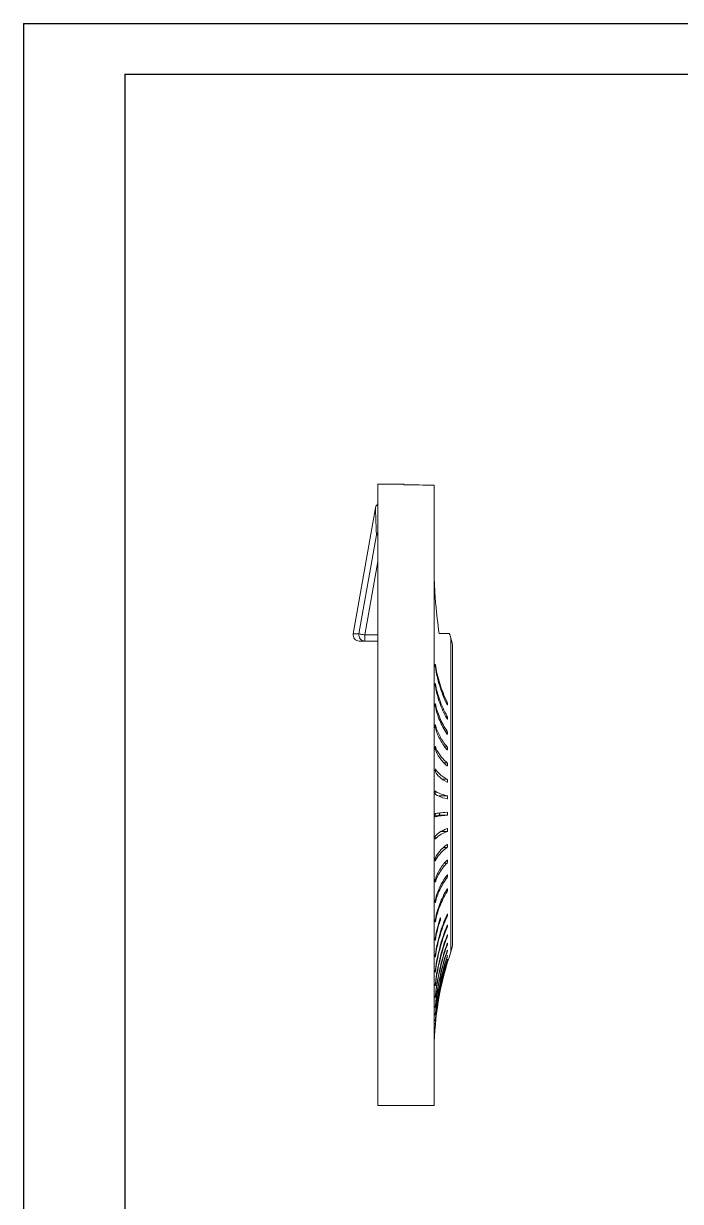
# Model space of a CAD drawing. Header units: inches. Extents: x -602 to 2189, y 557 to 1254.
# Drawn here: x -602.5 to -387, y 867.2 to 1253.9 of the extents above; entities that cross this region are included whole.
import ezdxf

# ---------------------------------------------------------------- set-up
doc = ezdxf.new("R2010")
doc.units = ezdxf.units.IN

msp = doc.modelspace()

# ---------------------------------------------------------------- linework, layer by layer
for p, q in [((-602.493, 1253.93), (382.882, 1253.93)), ((-602.493, 1253.93), (-602.493, 557.2)), ((-569.315, 1237.341), (366.293, 1237.341)), ((-569.315, 1237.341), (-569.315, 573.789))]:
    msp.add_line(p, q)
at = {"color": 7, "linetype": 'Continuous', "lineweight": 15}
for p, q in [((-477.744, 1102.656), (-486.244, 1102.656)), ((-486.244, 898.656), (-486.244, 1102.656)), ((-477.744, 1102.494), (-477.744, 1102.656)), ((-467.744, 1102.379), (-467.744, 898.656)), ((-494.31, 1053.549), (-487.011, 1094.938)), ((-487.011, 1094.938), (-487.007, 1094.961)), ((-492.459, 1053.547), (-486.724, 1086.074)), ((-490.499, 1051.201), (-490.499, 1053.201)), ((-490.499, 1051.201), (-492.34, 1051.201)), ((-486.244, 1051.201), (-490.499, 1051.201)), ((-461.744, 1048.94), (-461.744, 952.372)), ((-463.534, 1004.835), (-463.508, 1004.835)), ((-466.116, 1000.403), (-463.508, 1000.403)), ((-467.411, 993.876), (-466.142, 993.988)), ((-466.142, 993.988), (-463.534, 993.988)), ((-467.373, 925.721), (-467.292, 926.413)), ((-467.305, 926.42), (-467.367, 925.895)), ((-486.244, 898.656), (-467.744, 898.656))]:
    msp.add_line(p, q, dxfattribs=at)
at = {"color": 8, "linetype": 'Continuous', "lineweight": 15}
for p, q in [((-486.244, 1077.329), (-490.499, 1053.201)), ((-490.499, 1053.201), (-486.244, 1053.201)), ((-462.29, 949.113), (-462.29, 1052.199)), ((-467.411, 1043.461), (-467.367, 1043.461)), ((-467.407, 1037.193), (-467.367, 1037.193)), ((-467.402, 1030.575), (-467.367, 1030.575)), ((-463.882, 1031.148), (-463.508, 1031.148)), ((-463.962, 1026.483), (-463.508, 1026.483)), ((-467.396, 1023.668), (-467.367, 1023.668)), ((-464.072, 1021.569), (-463.508, 1021.569)), ((-467.387, 1016.541), (-467.367, 1016.541)), ((-464.236, 1016.454), (-463.508, 1016.454)), ((-464.511, 1011.188), (-463.508, 1011.188)), ((-467.378, 1009.26), (-467.367, 1009.26)), ((-465.047, 1005.82), (-463.508, 1005.82)), ((-467.38, 1001.897), (-467.367, 1001.897)), ((-465.57, 988.635), (-463.534, 988.635)), ((-464.732, 983.397), (-463.534, 983.397)), ((-464.339, 978.325), (-463.534, 978.325)), ((-464.126, 973.468), (-463.534, 973.468)), ((-463.992, 968.872), (-463.534, 968.872)), ((-467.403, 965.394), (-467.373, 965.394)), ((-466.013, 959.412), (-465.78, 959.412)), ((-463.826, 960.637), (-463.534, 960.637)), ((-467.407, 959.045), (-467.373, 959.045)), ((-463.769, 957.078), (-463.534, 957.078)), ((-467.411, 953.096), (-467.373, 953.096)), ((-463.722, 953.937), (-463.534, 953.937)), ((-467.413, 947.604), (-467.373, 947.604)), ((-463.682, 951.246), (-463.534, 951.246)), ((-463.646, 949.029), (-463.534, 949.029)), ((-467.412, 942.622), (-467.373, 942.622)), ((-467.411, 938.198), (-467.373, 938.198)), ((-467.407, 934.374), (-467.373, 934.374)), ((-467.403, 931.186), (-467.373, 931.186))]:
    msp.add_line(p, q, dxfattribs=at)
at = {"color": 8, "linetype": 'Continuous', "lineweight": 15, "flags": 128}
msp.add_lwpolyline([(-486.244, 1085.989), (-486.333, 1086.005), (-486.524, 1086.038), (-486.656, 1086.062), (-486.724, 1086.074)], dxfattribs=at)
at = {"color": 7, "linetype": 'Continuous', "lineweight": 15, "flags": 128}
for points in [[(-494.31, 1053.549), (-494.104, 1053.548), (-493.487, 1053.548), (-492.459, 1053.547)], [(-492.459, 1053.547), (-492.392, 1053.535), (-492.26, 1053.512), (-492.068, 1053.478), (-491.823, 1053.435), (-491.534, 1053.384), (-491.209, 1053.326), (-490.86, 1053.265), (-490.499, 1053.201)], [(-467.379, 1016.554), (-467.382, 1016.558), (-467.395, 1016.518), (-467.405, 1016.427), (-467.411, 1016.294), (-467.413, 1016.134), (-467.41, 1015.967), (-467.402, 1015.81), (-467.391, 1015.681), (-467.377, 1015.594), (-467.373, 1015.577), (-467.373, 1015.577)]]:
    msp.add_lwpolyline(points, dxfattribs=at)
at = {"color": 8, "linetype": 'Continuous', "lineweight": 15}
for centre, radius, start, end in [((-485.043, 1094.591), 1.999, 126.9405, 169.99857), ((-484.995, 1085.678), 1.773, 134.77146, 167.11856)]:
    msp.add_arc(centre, radius, start, end, dxfattribs=at)
at = {"color": 7, "linetype": 'Continuous', "lineweight": 15}
for centre, radius, start, end in [((-485.038, 1094.614), 2, 127.09729, 170), ((-492.34, 1053.201), 2, 170, 270), ((-490.493, 1053.198), 1.997, 169.94699, 269.83344), ((-367.41, 1084.906), 100.36, 198.11504, 199.02021), ((-471.744, 1048.94), 10, 0, 19.02021), ((-465.248, 1008.772), 2.182, 167.05437, 193.15508), ((-471.744, 952.372), 10, 340.97979, 0), ((-367.41, 916.406), 100.36, 160.97979, 178.16854)]:
    msp.add_arc(centre, radius, start, end, dxfattribs=at)
msp.add_ellipse((-510.354, 1000.656), major_axis=(578.471, 0), ratio=0.176327, start_param=1.49707, end_param=1.5143939, dxfattribs=at)
for points, knots in [([(-486.724, 1086.074), (-486.747, 1086.772), (-486.77, 1087.43), (-486.814, 1088.667), (-486.836, 1089.246), (-486.897, 1090.852), (-486.933, 1091.754), (-486.988, 1093.229), (-487.008, 1093.802), (-487.026, 1094.62), (-487.025, 1094.864), (-487.011, 1094.938)], [0, 0, 0, 0, 0.125, 0.125, 0.25, 0.25, 0.5, 0.5, 0.75, 0.75, 1, 1, 1, 1]), ([(-466.121, 1053.701), (-466.587, 1056.864), (-466.968, 1060.042), (-467.314, 1064.036), (-467.409, 1065.236), (-467.501, 1066.639), (-467.543, 1067.342), (-467.563, 1067.693), (-467.572, 1067.869), (-467.576, 1067.944), (-467.579, 1067.994), (-467.58, 1068.021), (-467.66, 1069.537), (-467.715, 1071.027), (-467.744, 1072.515)], [0, 0, 0, 0, 0.5, 0.5, 0.625, 0.6875, 0.71875, 0.734375, 0.7421875, 0.7460937, 0.7460937, 0.75, 0.75, 1, 1, 1, 1]), ([(-462.795, 1053.701), (-462.795, 1053.701), (-462.899, 1053.701), (-463.283, 1053.701), (-463.562, 1053.701), (-464.22, 1053.701), (-464.599, 1053.701), (-465.369, 1053.701), (-465.761, 1053.701), (-466.121, 1053.701)], [0, 0, 0, 0, 0.25, 0.25, 0.5, 0.5, 0.75, 0.75, 1, 1, 1, 1]), ([(-467.394, 1043.566), (-467.395, 1043.566), (-467.399, 1043.576), (-467.406, 1043.542), (-467.412, 1043.461), (-467.414, 1043.331), (-467.411, 1043.172), (-467.403, 1043.002), (-467.391, 1042.839), (-467.381, 1042.732), (-467.374, 1042.685), (-467.373, 1042.673)], [0, 0, 0, 0, 0.0053867, 0.1420229, 0.2781789, 0.4138867, 0.5493459, 0.6848443, 0.8206527, 0.9569332, 1, 1, 1, 1]), ([(-467.373, 1042.673), (-467.07, 1040.581), (-466.598, 1038.509), (-465.318, 1034.405), (-464.511, 1032.372), (-463.534, 1030.36)], [0, 0, 0, 0, 0.5, 0.5, 1, 1, 1, 1]), ([(-463.508, 1031.148), (-464.489, 1033.16), (-465.3, 1035.192), (-466.586, 1039.297), (-467.062, 1041.369), (-467.367, 1043.461)], [0, 0, 0, 0, 0.5, 0.5, 1, 1, 1, 1]), ([(-467.39, 1037.265), (-467.392, 1037.267), (-467.398, 1037.274), (-467.406, 1037.228), (-467.412, 1037.131), (-467.414, 1036.991), (-467.411, 1036.827), (-467.403, 1036.657), (-467.391, 1036.5), (-467.381, 1036.4), (-467.374, 1036.359), (-467.373, 1036.349)], [0, 0, 0, 0, 0.0432607, 0.1746981, 0.305667, 0.4362098, 0.5665112, 0.6968514, 0.8274905, 0.9585856, 1, 1, 1, 1]), ([(-463.508, 1026.483), (-464.489, 1028.233), (-465.3, 1030.001), (-466.586, 1033.571), (-467.062, 1035.373), (-467.367, 1037.193)], [0, 0, 0, 0, 0.5, 0.5, 1, 1, 1, 1]), ([(-467.373, 1036.349), (-467.07, 1034.529), (-466.598, 1032.727), (-465.318, 1029.157), (-464.511, 1027.389), (-463.534, 1025.638)], [0, 0, 0, 0, 0.5, 0.5, 1, 1, 1, 1]), ([(-467.387, 1030.621), (-467.389, 1030.622), (-467.397, 1030.623), (-467.406, 1030.562), (-467.412, 1030.451), (-467.414, 1030.302), (-467.411, 1030.134), (-467.403, 1029.966), (-467.391, 1029.816), (-467.381, 1029.725), (-467.374, 1029.69), (-467.373, 1029.682)], [0, 0, 0, 0, 0.0785524, 0.2051438, 0.3312849, 0.4570117, 0.5825092, 0.7080439, 0.8338644, 0.9601222, 1, 1, 1, 1]), ([(-467.373, 1029.682), (-467.07, 1028.152), (-466.598, 1026.636), (-465.318, 1023.634), (-464.511, 1022.148), (-463.534, 1020.676)], [0, 0, 0, 0, 0.5, 0.5, 1, 1, 1, 1]), ([(-463.508, 1021.569), (-464.489, 1023.04), (-465.3, 1024.527), (-466.586, 1027.529), (-467.062, 1029.044), (-467.367, 1030.575)], [0, 0, 0, 0, 0.5, 0.5, 1, 1, 1, 1]), ([(-463.534, 1030.36), (-463.496, 1030.28), (-463.456, 1030.243), (-463.394, 1030.271), (-463.373, 1030.34), (-463.365, 1030.549), (-463.379, 1030.688), (-463.432, 1030.95), (-463.469, 1031.068), (-463.508, 1031.148)], [0, 0, 0, 0, 0.25, 0.25, 0.5, 0.5, 0.75, 0.75, 1, 1, 1, 1]), ([(-463.534, 1025.638), (-463.496, 1025.569), (-463.456, 1025.544), (-463.394, 1025.598), (-463.373, 1025.678), (-463.365, 1025.902), (-463.379, 1026.044), (-463.432, 1026.302), (-463.469, 1026.413), (-463.508, 1026.483)], [0, 0, 0, 0, 0.25, 0.25, 0.5, 0.5, 0.75, 0.75, 1, 1, 1, 1]), ([(-467.367, 1023.668), (-467.379, 1023.716), (-467.39, 1023.712), (-467.407, 1023.607), (-467.412, 1023.504), (-467.414, 1023.261), (-467.41, 1023.12), (-467.395, 1022.879), (-467.384, 1022.783), (-467.373, 1022.735)], [0, 0, 0, 0, 0.25, 0.25, 0.5, 0.5, 0.75, 0.75, 1, 1, 1, 1]), ([(-467.373, 1022.735), (-467.07, 1021.51), (-466.598, 1020.296), (-465.318, 1017.891), (-464.511, 1016.701), (-463.534, 1015.522)], [0, 0, 0, 0, 0.5, 0.5, 1, 1, 1, 1]), ([(-463.508, 1016.454), (-464.489, 1017.633), (-465.3, 1018.824), (-466.586, 1021.228), (-467.062, 1022.442), (-467.367, 1023.668)], [0, 0, 0, 0, 0.5, 0.5, 1, 1, 1, 1]), ([(-463.534, 1020.676), (-463.496, 1020.618), (-463.456, 1020.606), (-463.394, 1020.685), (-463.373, 1020.776), (-463.365, 1021.013), (-463.379, 1021.157), (-463.432, 1021.408), (-463.469, 1021.511), (-463.508, 1021.569)], [0, 0, 0, 0, 0.25, 0.25, 0.5, 0.5, 0.75, 0.75, 1, 1, 1, 1]), ([(-467.373, 1015.577), (-467.07, 1014.668), (-466.598, 1013.767), (-465.318, 1011.983), (-464.511, 1011.099), (-463.534, 1010.224)], [0, 0, 0, 0, 0.5, 0.5, 1, 1, 1, 1]), ([(-463.508, 1011.188), (-464.489, 1012.062), (-465.3, 1012.946), (-466.586, 1014.73), (-467.062, 1015.631), (-467.367, 1016.541)], [0, 0, 0, 0, 0.5, 0.5, 1, 1, 1, 1]), ([(-463.534, 1015.522), (-463.496, 1015.475), (-463.456, 1015.477), (-463.394, 1015.579), (-463.373, 1015.681), (-463.365, 1015.929), (-463.379, 1016.073), (-463.432, 1016.314), (-463.469, 1016.408), (-463.508, 1016.454)], [0, 0, 0, 0, 0.25, 0.25, 0.5, 0.5, 0.75, 0.75, 1, 1, 1, 1]), ([(-463.534, 1010.224), (-463.496, 1010.19), (-463.456, 1010.205), (-463.394, 1010.33), (-463.373, 1010.442), (-463.365, 1010.698), (-463.379, 1010.841), (-463.432, 1011.07), (-463.469, 1011.153), (-463.508, 1011.188)], [0, 0, 0, 0, 0.25, 0.25, 0.5, 0.5, 0.75, 0.75, 1, 1, 1, 1]), ([(-467.373, 1008.275), (-467.07, 1007.691), (-466.598, 1007.112), (-465.318, 1005.965), (-464.511, 1005.397), (-463.534, 1004.835)], [0, 0, 0, 0, 0.5, 0.5, 1, 1, 1, 1]), ([(-463.508, 1005.82), (-464.489, 1006.382), (-465.3, 1006.95), (-466.586, 1008.097), (-467.062, 1008.676), (-467.367, 1009.26)], [0, 0, 0, 0, 0.5, 0.5, 1, 1, 1, 1]), ([(-463.482, 1004.835), (-463.448, 1004.856), (-463.418, 1004.915), (-463.376, 1005.094), (-463.366, 1005.211), (-463.373, 1005.449), (-463.389, 1005.566), (-463.44, 1005.741), (-463.473, 1005.8), (-463.508, 1005.82)], [0, 0, 0, 0, 0.25, 0.25, 0.5, 0.5, 0.75, 0.75, 1, 1, 1, 1]), ([(-467.367, 1001.897), (-467.379, 1001.907), (-467.39, 1001.863), (-467.407, 1001.693), (-467.412, 1001.567), (-467.414, 1001.306), (-467.41, 1001.173), (-467.395, 1000.973), (-467.384, 1000.91), (-467.373, 1000.9)], [0, 0, 0, 0, 0.25, 0.25, 0.5, 0.5, 0.75, 0.75, 1, 1, 1, 1]), ([(-463.508, 1000.403), (-464.489, 1000.647), (-465.3, 1000.894), (-466.586, 1001.392), (-467.062, 1001.643), (-467.367, 1001.897)], [0, 0, 0, 0, 0.5, 0.5, 1, 1, 1, 1]), ([(-467.373, 1000.9), (-467.07, 1000.646), (-466.598, 1000.395), (-465.318, 999.897), (-464.511, 999.65), (-463.534, 999.406)], [0, 0, 0, 0, 0.5, 0.5, 1, 1, 1, 1]), ([(-463.534, 999.406), (-463.496, 999.396), (-463.456, 999.437), (-463.394, 999.605), (-463.373, 999.732), (-463.365, 999.997), (-463.379, 1000.134), (-463.432, 1000.333), (-463.469, 1000.393), (-463.508, 1000.403)], [0, 0, 0, 0, 0.25, 0.25, 0.5, 0.5, 0.75, 0.75, 1, 1, 1, 1]), ([(-467.367, 994.523), (-467.378, 994.52), (-467.39, 994.463), (-467.407, 994.274), (-467.412, 994.143), (-467.414, 993.881), (-467.41, 993.752), (-467.395, 993.57), (-467.384, 993.52), (-467.373, 993.523)], [0, 0, 0, 0, 0.25, 0.25, 0.5, 0.5, 0.75, 0.75, 1, 1, 1, 1]), ([(-467.373, 993.523), (-467.07, 993.602), (-466.598, 993.68), (-465.318, 993.835), (-464.511, 993.912), (-463.534, 993.988)], [0, 0, 0, 0, 0.5, 0.5, 1, 1, 1, 1]), ([(-463.508, 994.988), (-464.489, 994.912), (-465.3, 994.835), (-466.586, 994.68), (-467.062, 994.602), (-467.367, 994.523)], [0, 0, 0, 0, 0.5, 0.5, 1, 1, 1, 1]), ([(-466.142, 993.988), (-466.127, 993.994), (-466.095, 994.006), (-466.048, 994.091), (-466.009, 994.224), (-465.985, 994.387), (-465.978, 994.555), (-465.983, 994.682), (-465.994, 994.737), (-465.996, 994.75)], [0, 0, 0, 0, 0.1475866, 0.3178349, 0.4860044, 0.648043, 0.8033295, 0.9545351, 1, 1, 1, 1]), ([(-463.534, 993.988), (-463.496, 993.991), (-463.456, 994.046), (-463.395, 994.231), (-463.373, 994.364), (-463.365, 994.63), (-463.379, 994.762), (-463.432, 994.943), (-463.469, 994.991), (-463.508, 994.988)], [0, 0, 0, 0, 0.25, 0.25, 0.5, 0.5, 0.75, 0.75, 1, 1, 1, 1]), ([(-467.367, 987.207), (-467.379, 987.191), (-467.39, 987.122), (-467.407, 986.916), (-467.412, 986.78), (-467.414, 986.521), (-467.41, 986.398), (-467.395, 986.235), (-467.384, 986.198), (-467.373, 986.214)], [0, 0, 0, 0, 0.25, 0.25, 0.5, 0.5, 0.75, 0.75, 1, 1, 1, 1]), ([(-467.373, 986.214), (-467.07, 986.625), (-466.598, 987.033), (-465.318, 987.84), (-464.511, 988.239), (-463.534, 988.635)], [0, 0, 0, 0, 0.5, 0.5, 1, 1, 1, 1]), ([(-463.508, 989.628), (-464.489, 989.232), (-465.3, 988.832), (-466.586, 988.025), (-467.062, 987.618), (-467.367, 987.207)], [0, 0, 0, 0, 0.5, 0.5, 1, 1, 1, 1]), ([(-463.534, 988.635), (-463.496, 988.651), (-463.456, 988.717), (-463.394, 988.919), (-463.373, 989.057), (-463.365, 989.321), (-463.379, 989.447), (-463.432, 989.608), (-463.469, 989.643), (-463.508, 989.628)], [0, 0, 0, 0, 0.25, 0.25, 0.5, 0.5, 0.75, 0.75, 1, 1, 1, 1]), ([(-467.373, 979.044), (-467.07, 979.784), (-466.598, 980.516), (-465.318, 981.967), (-464.511, 982.686), (-463.534, 983.397)], [0, 0, 0, 0, 0.5, 0.5, 1, 1, 1, 1]), ([(-463.508, 984.373), (-464.489, 983.662), (-465.3, 982.943), (-466.586, 981.492), (-467.062, 980.76), (-467.367, 980.02)], [0, 0, 0, 0, 0.5, 0.5, 1, 1, 1, 1]), ([(-463.534, 983.397), (-463.496, 983.425), (-463.456, 983.503), (-463.394, 983.721), (-463.373, 983.861), (-463.365, 984.122), (-463.379, 984.239), (-463.432, 984.379), (-463.469, 984.401), (-463.508, 984.373)], [0, 0, 0, 0, 0.25, 0.25, 0.5, 0.5, 0.75, 0.75, 1, 1, 1, 1]), ([(-467.367, 980.02), (-467.379, 979.991), (-467.39, 979.911), (-467.407, 979.691), (-467.412, 979.551), (-467.414, 979.296), (-467.41, 979.181), (-467.395, 979.039), (-467.384, 979.015), (-467.373, 979.044)], [0, 0, 0, 0, 0.25, 0.25, 0.5, 0.5, 0.75, 0.75, 1, 1, 1, 1]), ([(-463.508, 979.275), (-464.489, 978.255), (-465.3, 977.225), (-466.586, 975.143), (-467.062, 974.093), (-467.367, 973.032)], [0, 0, 0, 0, 0.5, 0.5, 1, 1, 1, 1]), ([(-463.508, 979.275), (-463.469, 979.316), (-463.432, 979.307), (-463.379, 979.19), (-463.366, 979.082), (-463.373, 978.828), (-463.394, 978.686), (-463.456, 978.453), (-463.496, 978.365), (-463.534, 978.325)], [0, 0, 0, 0, 0.25, 0.25, 0.5, 0.5, 0.75, 0.75, 1, 1, 1, 1]), ([(-467.373, 972.082), (-467.07, 973.142), (-466.598, 974.193), (-465.318, 976.274), (-464.511, 977.305), (-463.534, 978.325)], [0, 0, 0, 0, 0.5, 0.5, 1, 1, 1, 1]), ([(-467.367, 973.032), (-467.368, 973.026), (-467.375, 973), (-467.386, 972.925), (-467.399, 972.789), (-467.408, 972.626), (-467.413, 972.456), (-467.413, 972.297), (-467.409, 972.165), (-467.4, 972.083), (-467.391, 972.048), (-467.386, 972.058), (-467.386, 972.058)], [0, 0, 0, 0, 0.0380122, 0.1577499, 0.2770579, 0.3960247, 0.5148604, 0.6338194, 0.7531209, 0.8728503, 0.9928465, 1, 1, 1, 1]), ([(-467.373, 965.394), (-467.07, 966.766), (-466.598, 968.124), (-465.318, 970.816), (-464.511, 972.148), (-463.534, 973.468)], [0, 0, 0, 0, 0.5, 0.5, 1, 1, 1, 1]), ([(-463.508, 974.383), (-464.489, 973.063), (-465.3, 971.731), (-466.586, 969.04), (-467.062, 967.681), (-467.367, 966.309)], [0, 0, 0, 0, 0.5, 0.5, 1, 1, 1, 1]), ([(-463.534, 973.468), (-463.496, 973.52), (-463.456, 973.618), (-463.394, 973.859), (-463.373, 974.003), (-463.365, 974.247), (-463.379, 974.346), (-463.432, 974.44), (-463.469, 974.435), (-463.508, 974.383)], [0, 0, 0, 0, 0.25, 0.25, 0.5, 0.5, 0.75, 0.75, 1, 1, 1, 1]), ([(-467.373, 959.045), (-467.07, 960.715), (-466.598, 962.368), (-465.318, 965.644), (-464.511, 967.266), (-463.534, 968.872)], [0, 0, 0, 0, 0.5, 0.5, 1, 1, 1, 1]), ([(-463.508, 969.743), (-464.489, 968.137), (-465.3, 966.515), (-466.586, 963.24), (-467.062, 961.586), (-467.367, 959.916)], [0, 0, 0, 0, 0.5, 0.5, 1, 1, 1, 1]), ([(-463.534, 968.872), (-463.496, 968.935), (-463.456, 969.042), (-463.394, 969.292), (-463.373, 969.434), (-463.365, 969.667), (-463.379, 969.755), (-463.432, 969.825), (-463.469, 969.806), (-463.508, 969.743)], [0, 0, 0, 0, 0.25, 0.25, 0.5, 0.5, 0.75, 0.75, 1, 1, 1, 1]), ([(-467.367, 966.309), (-467.372, 966.281), (-467.382, 966.225), (-467.395, 966.086), (-467.406, 965.923), (-467.412, 965.752), (-467.414, 965.592), (-467.411, 965.461), (-467.403, 965.379), (-467.395, 965.344), (-467.39, 965.353), (-467.39, 965.354)], [0, 0, 0, 0, 0.124076, 0.2485194, 0.3727476, 0.4965367, 0.6199198, 0.7430755, 0.8662683, 0.9897418, 1, 1, 1, 1]), ([(-467.367, 959.916), (-467.372, 959.884), (-467.382, 959.819), (-467.395, 959.67), (-467.406, 959.502), (-467.412, 959.332), (-467.414, 959.179), (-467.411, 959.062), (-467.404, 958.99), (-467.397, 958.987), (-467.393, 958.985)], [0, 0, 0, 0, 0.1287523, 0.25782, 0.3866636, 0.5150535, 0.6430209, 0.7707541, 0.8985232, 1, 1, 1, 1]), ([(-467.373, 947.604), (-467.07, 949.819), (-466.598, 952.012), (-465.318, 956.356), (-464.511, 958.507), (-463.534, 960.637)], [0, 0, 0, 0, 0.5, 0.5, 1, 1, 1, 1]), ([(-463.508, 961.396), (-464.489, 959.266), (-465.3, 957.115), (-466.586, 952.771), (-467.062, 950.577), (-467.367, 948.363)], [0, 0, 0, 0, 0.5, 0.5, 1, 1, 1, 1]), ([(-465.78, 959.412), (-465.754, 959.486), (-465.727, 959.604), (-465.686, 959.86), (-465.672, 959.998), (-465.668, 960.216), (-465.677, 960.292), (-465.713, 960.336), (-465.738, 960.306), (-465.765, 960.231)], [0, 0, 0, 0, 0.25, 0.25, 0.5, 0.5, 0.75, 0.75, 1, 1, 1, 1]), ([(-463.534, 960.637), (-463.496, 960.722), (-463.456, 960.843), (-463.394, 961.102), (-463.373, 961.239), (-463.365, 961.442), (-463.379, 961.506), (-463.432, 961.524), (-463.469, 961.48), (-463.508, 961.396)], [0, 0, 0, 0, 0.25, 0.25, 0.5, 0.5, 0.75, 0.75, 1, 1, 1, 1]), ([(-467.373, 942.622), (-467.07, 945.078), (-466.598, 947.511), (-465.318, 952.329), (-464.511, 954.715), (-463.534, 957.078)], [0, 0, 0, 0, 0.5, 0.5, 1, 1, 1, 1]), ([(-463.508, 957.769), (-464.489, 955.407), (-465.3, 953.021), (-466.586, 948.202), (-467.062, 945.77), (-467.367, 943.313)], [0, 0, 0, 0, 0.5, 0.5, 1, 1, 1, 1]), ([(-463.534, 957.078), (-463.496, 957.172), (-463.456, 957.298), (-463.394, 957.558), (-463.373, 957.691), (-463.365, 957.876), (-463.379, 957.927), (-463.432, 957.919), (-463.469, 957.863), (-463.508, 957.769)], [0, 0, 0, 0, 0.25, 0.25, 0.5, 0.5, 0.75, 0.75, 1, 1, 1, 1]), ([(-467.367, 953.915), (-467.372, 953.878), (-467.382, 953.804), (-467.395, 953.647), (-467.406, 953.477), (-467.412, 953.31), (-467.414, 953.165), (-467.41, 953.061), (-467.405, 953.007), (-467.399, 953.011), (-467.397, 953.012)], [0, 0, 0, 0, 0.1338087, 0.2678997, 0.4017569, 0.5351426, 0.6680869, 0.8007902, 0.9335348, 1, 1, 1, 1]), ([(-467.373, 938.198), (-467.07, 940.872), (-466.598, 943.52), (-465.318, 948.767), (-464.511, 951.365), (-463.534, 953.937)], [0, 0, 0, 0, 0.5, 0.5, 1, 1, 1, 1]), ([(-463.508, 954.554), (-464.489, 951.982), (-465.3, 949.385), (-466.586, 944.138), (-467.062, 941.489), (-467.367, 938.815)], [0, 0, 0, 0, 0.5, 0.5, 1, 1, 1, 1]), ([(-463.508, 951.783), (-464.489, 949.026), (-465.3, 946.241), (-466.586, 940.617), (-467.062, 937.778), (-467.367, 934.911)], [0, 0, 0, 0, 0.5, 0.5, 1, 1, 1, 1]), ([(-463.534, 953.937), (-463.496, 954.039), (-463.456, 954.17), (-463.394, 954.429), (-463.373, 954.555), (-463.365, 954.72), (-463.379, 954.759), (-463.432, 954.725), (-463.469, 954.656), (-463.508, 954.554)], [0, 0, 0, 0, 0.25, 0.25, 0.5, 0.5, 0.75, 0.75, 1, 1, 1, 1]), ([(-463.534, 951.246), (-463.496, 951.355), (-463.456, 951.489), (-463.394, 951.744), (-463.373, 951.863), (-463.365, 952.007), (-463.379, 952.031), (-463.432, 951.972), (-463.469, 951.892), (-463.508, 951.783)], [0, 0, 0, 0, 0.25, 0.25, 0.5, 0.5, 0.75, 0.75, 1, 1, 1, 1]), ([(-467.367, 948.363), (-467.372, 948.322), (-467.382, 948.24), (-467.395, 948.077), (-467.406, 947.906), (-467.412, 947.743), (-467.414, 947.607), (-467.41, 947.518), (-467.405, 947.478), (-467.401, 947.487), (-467.4, 947.488)], [0, 0, 0, 0, 0.1392625, 0.2787802, 0.4180569, 0.5568411, 0.6951723, 0.8332465, 0.9713635, 1, 1, 1, 1]), ([(-467.373, 934.374), (-467.07, 937.24), (-466.598, 940.079), (-465.318, 945.703), (-464.511, 948.488), (-463.534, 951.246)], [0, 0, 0, 0, 0.5, 0.5, 1, 1, 1, 1]), ([(-467.373, 931.186), (-467.07, 934.218), (-466.598, 937.22), (-465.318, 943.168), (-464.511, 946.113), (-463.534, 949.029)], [0, 0, 0, 0, 0.5, 0.5, 1, 1, 1, 1]), ([(-463.508, 949.481), (-464.489, 946.565), (-465.3, 943.62), (-466.586, 937.673), (-467.062, 934.67), (-467.367, 931.638)], [0, 0, 0, 0, 0.5, 0.5, 1, 1, 1, 1]), ([(-463.508, 947.671), (-464.489, 944.625), (-465.3, 941.548), (-466.586, 935.334), (-467.062, 932.197), (-467.367, 929.029)], [0, 0, 0, 0, 0.5, 0.5, 1, 1, 1, 1]), ([(-463.534, 949.029), (-463.496, 949.145), (-463.456, 949.28), (-463.394, 949.529), (-463.373, 949.639), (-463.365, 949.761), (-463.379, 949.771), (-463.432, 949.687), (-463.469, 949.596), (-463.508, 949.481)], [0, 0, 0, 0, 0.25, 0.25, 0.5, 0.5, 0.75, 0.75, 1, 1, 1, 1]), ([(-463.534, 947.309), (-463.496, 947.429), (-463.456, 947.565), (-463.394, 947.805), (-463.373, 947.906), (-463.365, 948.004), (-463.379, 948), (-463.432, 947.891), (-463.469, 947.791), (-463.508, 947.671)], [0, 0, 0, 0, 0.25, 0.25, 0.5, 0.5, 0.75, 0.75, 1, 1, 1, 1]), ([(-467.373, 928.667), (-467.07, 931.834), (-466.598, 934.971), (-465.318, 941.185), (-464.511, 944.262), (-463.534, 947.309)], [0, 0, 0, 0, 0.5, 0.5, 1, 1, 1, 1]), ([(-467.373, 926.839), (-467.07, 930.112), (-466.598, 933.353), (-465.318, 939.773), (-464.511, 942.953), (-463.534, 946.101)], [0, 0, 0, 0, 0.5, 0.5, 1, 1, 1, 1]), ([(-463.508, 946.37), (-464.489, 943.222), (-465.3, 940.043), (-466.586, 933.623), (-467.062, 930.382), (-467.367, 927.108)], [0, 0, 0, 0, 0.5, 0.5, 1, 1, 1, 1]), ([(-467.005, 928.888), (-466.939, 929.487), (-466.691, 931.743), (-465.993, 935.637), (-464.932, 940.559), (-464, 943.798), (-463.534, 945.417)], [0, 0, 0, 0, 0.1070368, 0.4026734, 0.7013364, 1, 1, 1, 1]), ([(-463.508, 945.591), (-463.971, 943.988), (-464.899, 940.783), (-465.965, 935.878), (-466.676, 931.948), (-466.932, 929.638), (-467.003, 929.001)], [0, 0, 0, 0, 0.2945652, 0.5891298, 0.8867246, 1, 1, 1, 1]), ([(-463.534, 946.101), (-463.513, 946.169), (-463.492, 946.241), (-463.451, 946.381), (-463.432, 946.449), (-463.384, 946.629), (-463.366, 946.715), (-463.369, 946.732)], [0, 0, 0, 0, 0.25, 0.25, 0.5, 0.5, 1, 1, 1, 1]), ([(-463.534, 945.417), (-463.496, 945.544), (-463.456, 945.678), (-463.394, 945.893), (-463.373, 945.972), (-463.365, 946.02), (-463.379, 945.988), (-463.432, 945.834), (-463.469, 945.718), (-463.508, 945.591)], [0, 0, 0, 0, 0.25, 0.25, 0.5, 0.5, 0.75, 0.75, 1, 1, 1, 1]), ([(-463.373, 946.729), (-463.375, 946.73), (-463.38, 946.73), (-463.405, 946.672), (-463.444, 946.567), (-463.481, 946.456), (-463.502, 946.387), (-463.508, 946.37)], [0, 0, 0, 0, 0.1579285, 0.4020994, 0.6539431, 0.916641, 1, 1, 1, 1]), ([(-467.367, 943.313), (-467.379, 943.218), (-467.39, 943.087), (-467.407, 942.827), (-467.412, 942.697), (-467.414, 942.516), (-467.41, 942.465), (-467.395, 942.471), (-467.384, 942.527), (-467.373, 942.622)], [0, 0, 0, 0, 0.25, 0.25, 0.5, 0.5, 0.75, 0.75, 1, 1, 1, 1]), ([(-467.367, 938.815), (-467.372, 938.767), (-467.382, 938.671), (-467.395, 938.5), (-467.406, 938.332), (-467.412, 938.182), (-467.414, 938.072), (-467.411, 938.011), (-467.407, 938.012), (-467.405, 938.013)], [0, 0, 0, 0, 0.1514925, 0.3032205, 0.4546851, 0.6056121, 0.7560418, 0.9062021, 1, 1, 1, 1]), ([(-467.367, 934.911), (-467.372, 934.86), (-467.382, 934.759), (-467.395, 934.586), (-467.406, 934.422), (-467.412, 934.281), (-467.414, 934.185), (-467.412, 934.14), (-467.408, 934.147), (-467.407, 934.148)], [0, 0, 0, 0, 0.1584857, 0.3172031, 0.4756416, 0.6335204, 0.7908822, 0.9479566, 1, 1, 1, 1]), ([(-467.367, 931.638), (-467.372, 931.585), (-467.382, 931.48), (-467.395, 931.307), (-467.406, 931.148), (-467.412, 931.017), (-467.413, 930.938), (-467.412, 930.904), (-467.41, 930.913), (-467.41, 930.913)], [0, 0, 0, 0, 0.1661053, 0.3324392, 0.4984806, 0.6639398, 0.8288549, 0.9934676, 1, 1, 1, 1]), ([(-467.367, 929.029), (-467.372, 928.975), (-467.382, 928.866), (-467.395, 928.694), (-467.406, 928.542), (-467.412, 928.425), (-467.414, 928.356), (-467.412, 928.354), (-467.411, 928.353)], [0, 0, 0, 0, 0.1744567, 0.34914764, 0.52352885, 0.69729979, 0.87049574, 1, 1, 1, 1]), ([(-467.41, 928.35), (-467.407, 928.358), (-467.402, 928.392), (-467.389, 928.503), (-467.381, 928.58), (-467.373, 928.667)], [0, 0, 0, 0, 0.5, 0.5, 1, 1, 1, 1]), ([(-467.367, 927.108), (-467.372, 927.053), (-467.382, 926.941), (-467.395, 926.773), (-467.406, 926.629), (-467.412, 926.526), (-467.414, 926.474), (-467.412, 926.479), (-467.411, 926.481)], [0, 0, 0, 0, 0.1837698, 0.3677717, 0.5514498, 0.7344845, 0.9169162, 1, 1, 1, 1]), ([(-467.367, 925.895), (-467.372, 925.838), (-467.382, 925.725), (-467.395, 925.563), (-467.406, 925.427), (-467.412, 925.34), (-467.414, 925.302), (-467.413, 925.31), (-467.412, 925.312)], [0, 0, 0, 0, 0.1941083, 0.3884519, 0.582466, 0.7757922, 0.9684854, 1, 1, 1, 1]), ([(-467.41, 926.482), (-467.407, 926.499), (-467.402, 926.542), (-467.389, 926.667), (-467.381, 926.749), (-467.373, 926.839)], [0, 0, 0, 0, 0.5, 0.5, 1, 1, 1, 1]), ([(-467.41, 925.327), (-467.407, 925.353), (-467.402, 925.405), (-467.389, 925.542), (-467.381, 925.629), (-467.373, 925.721)], [0, 0, 0, 0, 0.5, 0.5, 1, 1, 1, 1])]:
    msp.add_open_spline(points, degree=3, knots=knots, dxfattribs=at)
for points in [[(-467.367, 1043.461), (-467.372, 1043.496), (-467.377, 1043.523), (-467.382, 1043.541)], [(-467.367, 1037.193), (-467.372, 1037.224), (-467.377, 1037.246), (-467.382, 1037.258)], [(-467.367, 1030.575), (-467.372, 1030.6), (-467.377, 1030.617), (-467.382, 1030.624)], [(-467.377, 965.375), (-467.376, 965.38), (-467.374, 965.387), (-467.373, 965.394)], [(-467.373, 953.096), (-467.043, 955.224), (-466.511, 957.329), (-465.78, 959.412)], [(-465.765, 960.231), (-466.499, 958.148), (-467.034, 956.042), (-467.367, 953.915)], [(-467.391, 958.982), (-467.385, 958.987), (-467.379, 959.009), (-467.373, 959.045)], [(-467.391, 953.013), (-467.385, 953.025), (-467.379, 953.053), (-467.373, 953.096)], [(-467.391, 947.501), (-467.385, 947.521), (-467.379, 947.556), (-467.373, 947.604)], [(-467.402, 938.01), (-467.395, 938.027), (-467.384, 938.095), (-467.373, 938.198)], [(-467.402, 934.155), (-467.395, 934.184), (-467.384, 934.263), (-467.373, 934.374)], [(-467.402, 930.938), (-467.395, 930.98), (-467.384, 931.07), (-467.373, 931.186)]]:
    msp.add_open_spline(points, degree=3, dxfattribs=at)

doc.saveas('drawing.dxf')
